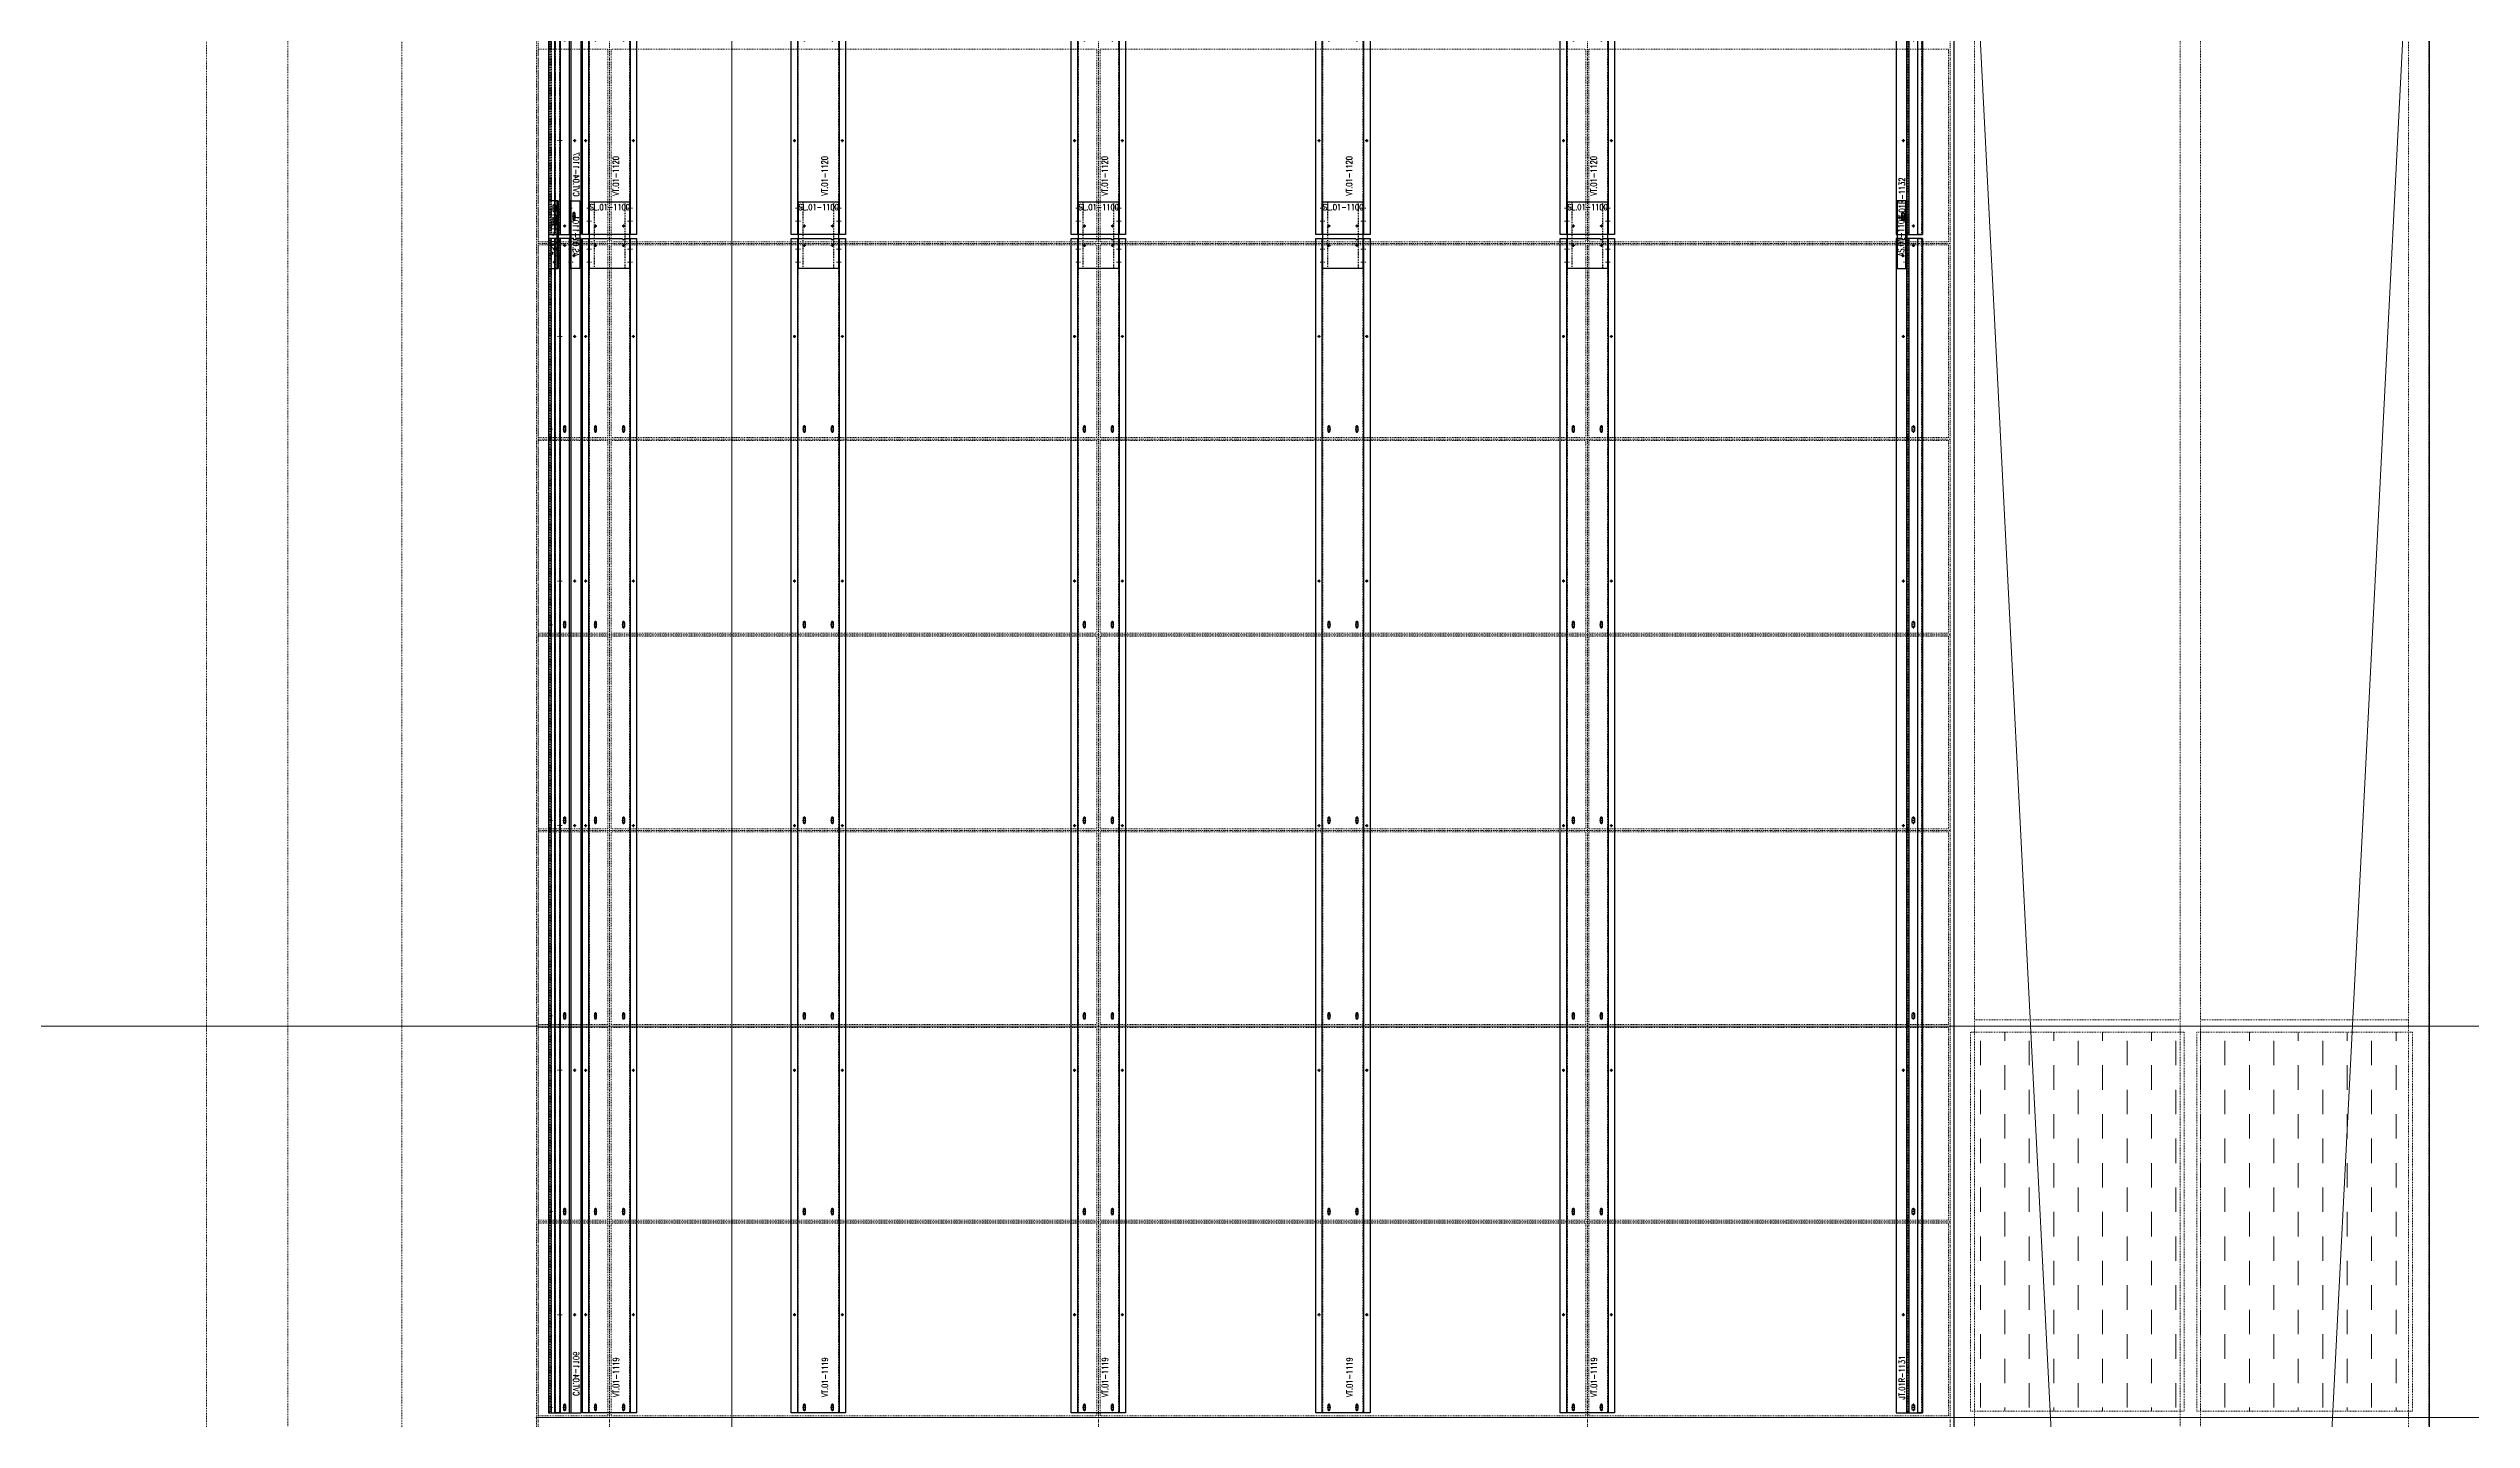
# Model space of a CAD drawing. Header units: inches. Extents: x 11737 to 18084, y -4365 to 1695.
# Drawn here: x 12485.9 to 12783.2, y 642.9 to 811.1 of the extents above; entities that cross this region are included whole.
import ezdxf

# ---------------------------------------------------------------- set-up
doc = ezdxf.new("R2010")
doc.units = ezdxf.units.IN
doc.header["$MEASUREMENT"] = 0
for name, pattern in [('INC-200$0$NBK_CenterX2', [1.083333, 0.666667, -0.125, 0.166667, -0.125]), ('INC-200$0$NBK_Hidden', [0.125, 0.083333, -0.041667]), ('NBK_Center', [0.541667, 0.333333, -0.0625, 0.083333, -0.0625]), ('NBK_Center2', [0.270833, 0.166667, -0.03125, 0.041667, -0.03125]), ('NBK_CenterX2', [1.083333, 0.666667, -0.125, 0.166667, -0.125]), ('NBK_Hidden', [0.125, 0.083333, -0.041667]), ('NBK_Hidden2', [0.0625, 0.041667, -0.020833])]:
    doc.linetypes.add(name, pattern=pattern)
doc.layers.get('Defpoints').update_dxf_attribs({"color": 250, "lineweight": 0})
for name, color, linetype, lineweight in [('!Arch2', 8, 'Continuous', 9), ('!Bracket', 11, 'Continuous', 25), ('!Clip - bent', 20, 'Continuous', 25), ('!Dimension', 50, 'Continuous', 5), ('!Extrusion', 140, 'Continuous', 25), ('!Gridline', 112, 'NBK_CenterX2', 5), ('!Linetype_Center', 220, 'NBK_Center', 9), ('!Linetype_Center2', 222, 'NBK_Center2', 9), ('!Linetype_Hidden', 210, 'NBK_Hidden', 9), ('!Misc2', 252, 'NBK_Hidden2', 5), ('A-GLAZ', 151, 'Continuous', 13), ('INC-200$0$!Gridline @ 1', 112, 'INC-200$0$NBK_CenterX2', 5), ('INC-200$0$!Linetype_Hidden', 210, 'INC-200$0$NBK_Hidden', 9)]:
    doc.layers.add(name, color=color, linetype=linetype, lineweight=lineweight)
doc.styles.add('Romans', font='romans.shx', dxfattribs={"width": 0.8})
pattern_1 = [(90, (-699.0618, 218.4), (-3, 3), [3, -3])]

# ---------------------------------------------------------------- blocks, each defined once
blk = doc.blocks.new('WEST ELEVATION GRID')
for p, q in [((-1332.01, -106.7), (-1332.01, 1818.09)), ((-1655, 1202.4), (842.95, 1202.4))]:
    blk.add_line(p, q)
blk = doc.blocks.new('A201')
h = blk.add_hatch()
h.set_pattern_fill('FP_10', color=256, style=0, pattern_type=2)
h.set_pattern_definition(pattern_1)
h.paths.add_polyline_path([(-1153.8, 1131.15), (-1153.8, 1177.65), (-1180.48, 1177.65), (-1180.48, 1131.15), (-1162.43, 1131.15)])
h = blk.add_hatch()
h.set_pattern_fill('FP_10', color=256, style=0, pattern_type=2)
h.set_pattern_definition(pattern_1)
h.paths.add_polyline_path([(-1125.28, 1131.15), (-1125.28, 1177.65), (-1152.23, 1177.65), (-1152.23, 1131.15)], flags=0)
for p, q in [((-1355.98, 1418.92), (-1355.98, 337.92)), ((-1386.49, 330.9), (-1386.49, 1362.9)), ((-1372.49, 1362.9), (-1372.49, 330.9)), ((-1182.03, 1362.9), (-1182.03, 219.9)), ((-1126.24, 1362.9), (-1126.24, 987.65)), ((-1123.74, 219.9), (-1123.74, 1362.9)), ((-1396.49, 1361.53), (-1396.49, 410.4)), ((-1179.53, 219.9), (-1179.53, 1360.4)), ((-1154.26, 1360.4), (-1154.26, 222.4)), ((-1151.76, 1360.4), (-1151.76, 222.4)), ((-1153.8, 1177.65), (-1180, 1177.65)), ((-1180, 1177.65), (-1180, 1131.15)), ((-1179.53, 1179.15), (-1154.26, 1179.15)), ((-1179.53, 1178.4), (-1154.26, 1178.4)), ((-1153.8, 1131.15), (-1153.8, 1177.65)), ((-1125.77, 1177.65), (-1152.23, 1177.65)), ((-1152.23, 1177.65), (-1152.23, 1131.15)), ((-1151.76, 1179.15), (-1126.24, 1179.15)), ((-1151.76, 1178.4), (-1126.24, 1178.4)), ((-1125.77, 1131.15), (-1125.77, 1177.65)), ((-1180, 1131.15), (-1153.8, 1131.15)), ((-1152.23, 1131.15), (-1125.77, 1131.15)), ((-1126.24, 1130.4), (-1123.74, 1130.4))]:
    blk.add_line(p, q)
blk = doc.blocks.new('EWA-TM TERRACOTTA WEST')
at = {"layer": '!Linetype_Center2'}
for p, q in [((-23.75, 362.4), (-23.75, 1442.21)), ((-15, 362.4), (-15, 1442.4)), ((45, 362.4), (45, 1442.4)), ((105, 362.4), (105, 1442.4)), ((149.5, 362.4), (149.5, 1386.9)), ((-23.75, 1298.4), (149.5, 1298.4)), ((-23.75, 1274.4), (149.5, 1274.4)), ((-23.75, 1250.4), (149.5, 1250.4)), ((-23.75, 1226.4), (149.5, 1226.4)), ((-23.75, 1202.4), (149.5, 1202.4)), ((-23.75, 1178.4), (149.5, 1178.4))]:
    blk.add_line(p, q, dxfattribs=at)
at = {"layer": '!Linetype_Center2', "color": 3, "linetype": 'Continuous'}
blk.add_line((-24.06, 1154.4), (1355.45, 1154.4), dxfattribs=at)
at = {"layer": 'INC-200$0$!Linetype_Hidden'}
for points in [[(-23.75, 1322.21), (-15.19, 1322.21), (-15.19, 1298.59), (-23.75, 1298.59)], [(44.81, 1322.21), (-14.81, 1322.21), (-14.81, 1298.59), (44.81, 1298.59)], [(45.19, 1322.21), (104.81, 1322.21), (104.81, 1298.59), (45.19, 1298.59)], [(149.31, 1322.21), (105.19, 1322.21), (105.19, 1298.59), (149.31, 1298.59)], [(-23.75, 1274.59), (-15.19, 1274.59), (-15.19, 1298.21), (-23.75, 1298.21)], [(44.81, 1274.59), (-14.81, 1274.59), (-14.81, 1298.21), (44.81, 1298.21)], [(45.19, 1274.59), (104.81, 1274.59), (104.81, 1298.21), (45.19, 1298.21)], [(149.31, 1274.59), (105.19, 1274.59), (105.19, 1298.21), (149.31, 1298.21)], [(-23.75, 1274.21), (-15.19, 1274.21), (-15.19, 1250.59), (-23.75, 1250.59)], [(44.81, 1274.21), (-14.81, 1274.21), (-14.81, 1250.59), (44.81, 1250.59)], [(45.19, 1274.21), (104.81, 1274.21), (104.81, 1250.59), (45.19, 1250.59)], [(149.31, 1274.21), (105.19, 1274.21), (105.19, 1250.59), (149.31, 1250.59)], [(-23.75, 1226.59), (-15.19, 1226.59), (-15.19, 1250.21), (-23.75, 1250.21)], [(44.81, 1226.59), (-14.81, 1226.59), (-14.81, 1250.21), (44.81, 1250.21)], [(45.19, 1226.59), (104.81, 1226.59), (104.81, 1250.21), (45.19, 1250.21)], [(149.31, 1226.59), (105.19, 1226.59), (105.19, 1250.21), (149.31, 1250.21)], [(-23.75, 1226.21), (-15.19, 1226.21), (-15.19, 1202.59), (-23.75, 1202.59)], [(44.81, 1226.21), (-14.81, 1226.21), (-14.81, 1202.59), (44.81, 1202.59)], [(45.19, 1226.21), (104.81, 1226.21), (104.81, 1202.59), (45.19, 1202.59)], [(149.31, 1226.21), (105.19, 1226.21), (105.19, 1202.59), (149.31, 1202.59)], [(-23.75, 1178.59), (-15.19, 1178.59), (-15.19, 1202.21), (-23.75, 1202.21)], [(44.81, 1178.59), (-14.81, 1178.59), (-14.81, 1202.21), (44.81, 1202.21)], [(45.19, 1178.59), (104.81, 1178.59), (104.81, 1202.21), (45.19, 1202.21)], [(149.31, 1178.59), (105.19, 1178.59), (105.19, 1202.21), (149.31, 1202.21)], [(-23.75, 1178.21), (-15.19, 1178.21), (-15.19, 1154.59), (-23.75, 1154.59)], [(44.81, 1178.21), (-14.81, 1178.21), (-14.81, 1154.59), (44.81, 1154.59)], [(45.19, 1178.21), (104.81, 1178.21), (104.81, 1154.59), (45.19, 1154.59)], [(149.31, 1178.21), (105.19, 1178.21), (105.19, 1154.59), (149.31, 1154.59)]]:
    blk.add_lwpolyline(points, close=True, dxfattribs=at)
blk = doc.blocks.new('A$C5F5C4D7D')
at = {"layer": 'A-GLAZ'}
for p, q in [((149.99, 243.9), (208.28, 1386.9)), ((149.99, 1386.9), (208.28, 243.9))]:
    blk.add_line(p, q, dxfattribs=at)
at = {"layer": 'Defpoints', "color": 1, "lineweight": 30}
blk.add_lwpolyline([(149.99, 243.9), (149.99, 1386.9), (208.28, 1386.9), (208.28, 243.9)], close=True, dxfattribs=at)
blk = doc.blocks.new('GRID_ELEV WEST_W')
at = {"layer": '!Gridline'}
for p, q in [((0.03, -1231.31), (0.03, 403.85)), ((-594.98, -326.34), (1164.09, -326.34))]:
    blk.add_line(p, q, dxfattribs=at)
blk = doc.blocks.new('TAP HOLE_5mm')
at = {"layer": '!Linetype_Center2'}
for points in [[(-0.18, 0), (0.18, 0)], [(0, 0.18), (0, -0.18)]]:
    blk.add_lwpolyline(points, dxfattribs=at)
blk.add_circle((0, 0), 0.101)
blk = doc.blocks.new('WEEP HOLE')
at = {"layer": '!Linetype_Center'}
for p, q in [((-0.22, 0.37), (0.22, 0.37)), ((0, 0.83), (0, -0.08))]:
    blk.add_line(p, q, dxfattribs=at)
at = {"color": 0}
blk.add_lwpolyline([(-0.14, 0.61), (-0.14, 0.14, 0.414214), (0, 0, 0.414214), (0.14, 0.14), (0.14, 0.61, 0.414214), (0, 0.75, 0.414214)], format="xyb", close=True, dxfattribs=at)
blk = doc.blocks.new('CLEAR SECTION HOLE')
at = {"layer": '!Linetype_Center2'}
blk.add_line((-0.33, 0), (0.26, 0), dxfattribs=at)
at = {"layer": '!Misc2'}
blk.add_lwpolyline([(-0.08, 0.1), (0, 0.1), (0, -0.1), (-0.08, -0.1)], close=True, dxfattribs=at)
blk = doc.blocks.new('VT.01-1119-')
at = {"layer": '!Extrusion'}
blk.add_lwpolyline([(-2.45, 148.55), (2.45, 148.55), (2.45, 140.35), (-2.45, 140.35)], close=True, dxfattribs=at)
at = {"layer": '!Extrusion', "linetype": 'NBK_Hidden2'}
blk.add_lwpolyline([(-1.86, 148.55), (1.86, 148.55), (1.86, 140.35), (-1.86, 140.35)], close=True, dxfattribs=at)
at = {"layer": '!Extrusion'}
blk.add_lwpolyline([(3.33, 0), (-3.33, 0), (-3.33, 144.02), (1.58, 144.02, 1), (1.86, 144.02), (3.33, 144.02)], format="xyb", close=True, dxfattribs=at)
blk.add_lwpolyline([(1.86, 144.02), (2.54, 144.02), (2.54, 0), (-2.54, 0), (-2.54, 144.02), (1.58, 144.02)], dxfattribs=at)
at = {"layer": '!Extrusion', "linetype": 'NBK_Hidden'}
blk.add_lwpolyline([(1.86, 144.02), (2.46, 144.02), (2.46, 0), (-2.46, 0), (-2.46, 144.02), (1.58, 144.02)], dxfattribs=at)
at = {"layer": '!Dimension', "rotation": 360}
for p in [(-2.46, 142.73), (2.54, 142.73), (-2.46, 141.15), (2.54, 141.15)]:
    blk.add_blockref('CLEAR SECTION HOLE', p, dxfattribs=at)
at = {"layer": '!Extrusion', "rotation": 360}
for name, p in [('TAP HOLE_5mm', (-1.72, 143.19)), ('TAP HOLE_5mm', (1.72, 143.19)), ('TAP HOLE_5mm', (-2.93, 132.02)), ('TAP HOLE_5mm', (2.93, 132.02)), ('WEEP HOLE', (-1.72, 120.3)), ('WEEP HOLE', (1.72, 120.3)), ('TAP HOLE_5mm', (-2.93, 102.02)), ('TAP HOLE_5mm', (2.93, 102.02)), ('WEEP HOLE', (-1.72, 96.3)), ('WEEP HOLE', (1.72, 96.3)), ('TAP HOLE_5mm', (-2.93, 72.02)), ('WEEP HOLE', (-1.72, 72.3)), ('WEEP HOLE', (1.72, 72.3)), ('TAP HOLE_5mm', (2.93, 72.02)), ('WEEP HOLE', (-1.72, 48.3)), ('WEEP HOLE', (1.72, 48.3)), ('TAP HOLE_5mm', (-2.93, 42.02)), ('TAP HOLE_5mm', (2.93, 42.02)), ('WEEP HOLE', (-1.72, 24.3)), ('WEEP HOLE', (1.72, 24.3)), ('TAP HOLE_5mm', (-2.93, 12.02)), ('TAP HOLE_5mm', (2.93, 12.02)), ('WEEP HOLE', (-1.72, 0.29)), ('WEEP HOLE', (1.72, 0.29))]:
    blk.add_blockref(name, p, dxfattribs=at)
at = {"layer": 'Defpoints', "color": 30, "insert": (0.03, 147.88), "char_height": 0.75, "width": 1.65, "attachment_point": 5, "style": 'Romans'}
blk.add_mtext('SL.01-1100', dxfattribs=at)
at = {"layer": 'Defpoints', "color": 1, "insert": (0.8, 4.36), "char_height": 0.75, "width": 1.65, "attachment_point": 5, "rotation": 90, "style": 'Romans'}
blk.add_mtext('VT.01-1119', dxfattribs=at)
blk = doc.blocks.new('JT.01R-1132-')
at = {"layer": '!Extrusion'}
blk.add_lwpolyline([(-3.25, 0), (0, 0), (0, 107.52), (-2.22, 107.52, -1), (-2.5, 107.52), (-3.25, 107.52)], format="xyb", close=True, dxfattribs=at)
for points in [[(-1.69, 107.52), (-1.69, 0), (-1.95, 0), (-1.95, 107.52)], [(0, 107.52), (0, 0), (-0.57, 0), (-0.57, 107.52)]]:
    blk.add_lwpolyline(points, close=True, dxfattribs=at)
at = {"layer": '!Extrusion', "linetype": 'NBK_Hidden'}
for points in [[(-1.87, 107.52), (-1.87, 0), (-1.95, 0), (-1.95, 107.52)], [(0, 107.52), (0, 0), (-0.08, 0), (-0.08, 107.52)]]:
    blk.add_lwpolyline(points, close=True, dxfattribs=at)
at = {"layer": '!Extrusion', "xscale": -1}
for name, p in [('TAP HOLE_5mm', (-2.36, 101.52)), ('WEEP HOLE', (-1.13, 95.78)), ('TAP HOLE_5mm', (-2.36, 71.52)), ('WEEP HOLE', (-1.13, 72.3)), ('WEEP HOLE', (-1.13, 47.78)), ('TAP HOLE_5mm', (-2.36, 41.52)), ('WEEP HOLE', (-1.13, 23.78)), ('TAP HOLE_5mm', (-2.36, 11.52)), ('TAP HOLE_5mm', (-1.13, 1.06))]:
    blk.add_blockref(name, p, dxfattribs=at)
at = {"layer": 'Defpoints', "color": 5, "insert": (-2.54, 4.31), "char_height": 0.75, "width": 1.65, "attachment_point": 5, "rotation": 90, "style": 'Romans'}
blk.add_mtext('JT.01R-1132', dxfattribs=at)
blk = doc.blocks.new('SLOTTED SECTION HOLE')
at = {"layer": '!Linetype_Center2'}
blk.add_line((-0.33, 0), (0.26, 0), dxfattribs=at)
at = {"layer": '!Misc2'}
blk.add_lwpolyline([(-0.08, 0.47), (0, 0.47), (0, -0.47), (-0.08, -0.47)], close=True, dxfattribs=at)
blk = doc.blocks.new('VT.01-1120-')
at = {"layer": '!Extrusion'}
blk.add_lwpolyline([(3.33, 0), (-3.33, 0), (-3.33, 143.54), (1.58, 143.54, 1), (1.86, 143.54), (3.33, 143.54)], format="xyb", close=True, dxfattribs=at)
blk.add_lwpolyline([(1.86, 143.54), (2.54, 143.54), (2.54, 0), (-2.54, 0), (-2.54, 143.54), (1.58, 143.54)], dxfattribs=at)
at = {"layer": '!Extrusion', "linetype": 'NBK_Hidden'}
blk.add_lwpolyline([(1.86, 143.54), (2.46, 143.54), (2.46, 0), (-2.46, 0), (-2.46, 143.54), (1.58, 143.54)], dxfattribs=at)
at = {"layer": '!Dimension', "rotation": 360}
for p in [(-2.46, 3.24), (2.54, 3.24), (-2.46, 1.66), (2.54, 1.66)]:
    blk.add_blockref('SLOTTED SECTION HOLE', p, dxfattribs=at)
at = {"layer": '!Extrusion', "rotation": 360}
for name, p in [('TAP HOLE_5mm', (-1.72, 142.66)), ('TAP HOLE_5mm', (1.72, 142.66)), ('TAP HOLE_5mm', (-2.93, 131.52)), ('TAP HOLE_5mm', (2.93, 131.52)), ('WEEP HOLE', (-1.72, 119.78)), ('WEEP HOLE', (1.72, 119.78)), ('TAP HOLE_5mm', (-2.93, 101.52)), ('TAP HOLE_5mm', (2.93, 101.52)), ('WEEP HOLE', (-1.72, 95.78)), ('WEEP HOLE', (1.72, 95.78)), ('TAP HOLE_5mm', (-2.93, 71.52)), ('WEEP HOLE', (-1.72, 71.78)), ('WEEP HOLE', (1.72, 71.78)), ('TAP HOLE_5mm', (2.93, 71.52)), ('WEEP HOLE', (-1.72, 47.78)), ('WEEP HOLE', (1.72, 47.78)), ('TAP HOLE_5mm', (-2.93, 41.52)), ('TAP HOLE_5mm', (2.93, 41.52)), ('WEEP HOLE', (-1.72, 23.78)), ('WEEP HOLE', (1.72, 23.78)), ('TAP HOLE_5mm', (-2.93, 11.52)), ('TAP HOLE_5mm', (2.93, 11.52)), ('TAP HOLE_5mm', (-1.72, 1.06)), ('TAP HOLE_5mm', (1.72, 1.06))]:
    blk.add_blockref(name, p, dxfattribs=at)
at = {"layer": 'Defpoints', "color": 1, "insert": (0.77, 7.19), "char_height": 0.75, "width": 1.65, "attachment_point": 5, "rotation": 90, "style": 'Romans'}
blk.add_mtext('VT.01-1120', dxfattribs=at)
blk = doc.blocks.new('19mm WEEP HOLE')
at = {"layer": '!Linetype_Center'}
blk.add_line((-0.37, 0.2), (-0.37, -0.12), dxfattribs=at)
at = {"linetype": 'NBK_Hidden'}
blk.add_lwpolyline([(-0.75, 0.08), (0, 0.08), (0, 0), (-0.75, 0)], close=True, dxfattribs=at)
blk = doc.blocks.new('HOLE SECTION')
at = {"layer": '!Linetype_Center2'}
blk.add_line((-0.33, 0), (0.26, 0), dxfattribs=at)
at = {"layer": '!Misc2'}
blk.add_lwpolyline([(-0.09, 0.1), (0, 0.1), (0, -0.1), (-0.09, -0.1)], close=True, dxfattribs=at)
blk = doc.blocks.new('CVT.04-1107-')
at = {"layer": '!Extrusion'}
blk.add_lwpolyline([(0, 0), (-3.97, 0), (-3.97, 143.54), (-3.34, 143.54, 1), (-3.06, 143.54), (0, 143.54)], format="xyb", close=True, dxfattribs=at)
for points in [[(-2.78, 143.54), (-2.53, 143.54), (-2.53, 0), (-2.78, 0)], [(-1.41, 0), (-0.76, 0), (-0.76, 143.54), (-1.41, 143.54)]]:
    blk.add_lwpolyline(points, close=True, dxfattribs=at)
at = {"layer": '!Extrusion', "linetype": 'NBK_Hidden'}
for points in [[(-1.33, 0), (-1.42, 0), (-1.42, 143.54), (-1.33, 143.54)], [(-0.76, 0), (-0.86, 0), (-0.86, 143.54), (-0.76, 143.54)], [(-0.35, 143.54), (-0.28, 143.54), (-0.28, 0), (-0.35, 0)], [(-0.14, 0), (-0.04, 0), (-0.04, 143.54), (-0.14, 143.54)]]:
    blk.add_lwpolyline(points, close=True, dxfattribs=at)
at = {"layer": '!Dimension', "rotation": 360}
for name, p in [('CLEAR SECTION HOLE', (-0.28, 142.66)), ('HOLE SECTION', (-1.33, 131.52)), ('HOLE SECTION', (-1.33, 101.52)), ('HOLE SECTION', (-1.33, 71.52)), ('HOLE SECTION', (-1.33, 41.52)), ('HOLE SECTION', (-1.33, 11.52)), ('CLEAR SECTION HOLE', (-0.28, 1.06))]:
    blk.add_blockref(name, p, dxfattribs=at)
at = {"layer": '!Extrusion', "xscale": -1}
for name, p in [('TAP HOLE_5mm', (-1.97, 142.66)), ('WEEP HOLE', (-1.97, 119.78)), ('WEEP HOLE', (-1.97, 95.78)), ('WEEP HOLE', (-1.97, 71.78)), ('WEEP HOLE', (-1.97, 47.78)), ('WEEP HOLE', (-1.97, 23.78)), ('TAP HOLE_5mm', (-1.97, 1.06))]:
    blk.add_blockref(name, p, dxfattribs=at)
at = {"layer": '!Extrusion'}
for name, p, rotation in [('TAP HOLE_5mm', (-3.2, 131.52), 360), ('19mm WEEP HOLE', (-0.35, 119.78), 270), ('TAP HOLE_5mm', (-3.2, 101.52), 360), ('19mm WEEP HOLE', (-0.35, 95.78), 270), ('TAP HOLE_5mm', (-3.2, 71.52), 360), ('19mm WEEP HOLE', (-0.35, 71.78), 270), ('19mm WEEP HOLE', (-0.35, 47.78), 270), ('TAP HOLE_5mm', (-3.2, 41.52), 360), ('19mm WEEP HOLE', (-0.35, 23.78), 270), ('TAP HOLE_5mm', (-3.2, 11.52), 360)]:
    blk.add_blockref(name, p, dxfattribs=dict(at, rotation=rotation))
at = {"layer": 'Defpoints', "color": 3, "insert": (-3.38, 7.38), "char_height": 0.75, "width": 1.65, "attachment_point": 5, "rotation": 90, "style": 'Romans'}
blk.add_mtext('CVT.04-1107', dxfattribs=at)
blk = doc.blocks.new('SECTION CLEAR HOLE 1')
at = {"layer": '!Linetype_Center2'}
blk.add_line((-0.33, 0, 0), (0.26, 0, 0), dxfattribs=at)
at = {"layer": '!Misc2'}
blk.add_lwpolyline([(-0.12, 0.1), (0, 0.1), (0, -0.1), (-0.12, -0.1)], close=True, dxfattribs=at)
blk = doc.blocks.new('SLOTTED SECTION1')
at = {"layer": '!Linetype_Center2'}
blk.add_lwpolyline([(-0.24, 0), (0.12, 0)], dxfattribs=at)
at = {"layer": '!Misc2'}
blk.add_lwpolyline([(-0.12, 0.47), (0, 0.47), (0, -0.47), (-0.12, -0.47)], close=True, dxfattribs=at)
blk = doc.blocks.new('SLOTTED HOLE 1')
at = {"layer": '!Linetype_Center'}
for p, q in [((0, 0.55), (0, -0.55)), ((-0.22, 0), (0.22, 0))]:
    blk.add_line(p, q, dxfattribs=at)
at = {"color": 0}
blk.add_lwpolyline([(-0.14, 0.33), (-0.14, -0.33, 0.414214), (0, -0.47, 0.414214), (0.14, -0.33), (0.14, 0.33, 0.414214), (0, 0.47, 0.414214)], format="xyb", close=True, dxfattribs=at)
blk = doc.blocks.new('SL.01-1101')
at = {"layer": '!Bracket'}
for points in [[(4.65, -1.3), (4.65, -0.12), (-3.67, -0.12), (-3.67, -1.3)], [(-3.67, -1.3), (-3.67, -1.18), (4.65, -1.18), (4.65, -1.3)]]:
    blk.add_lwpolyline(points, close=True, dxfattribs=at)
at = {"layer": '!Dimension', "xscale": -1, "rotation": 270}
for name, p in [('SECTION CLEAR HOLE 1', (-2.88, -1.18)), ('SECTION CLEAR HOLE 1', (-1.3, -1.18)), ('SLOTTED SECTION1', (2.15, -1.18)), ('SLOTTED SECTION1', (3.73, -1.18))]:
    blk.add_blockref(name, p, dxfattribs=at)
at = {"layer": '!Extrusion', "xscale": -1, "rotation": 270}
blk.add_blockref('TAP HOLE_5mm', (-2.09, -0.83), dxfattribs=at)
at = {"layer": '!Extrusion', "linetype": 'NBK_Hidden', "xscale": -1, "rotation": 270}
blk.add_blockref('SLOTTED HOLE 1', (2.75, -0.83), dxfattribs=at)
at = {"layer": 'Defpoints', "color": 30, "insert": (0.32, -0.6), "char_height": 0.75, "width": 1.65, "attachment_point": 5, "style": 'Romans'}
blk.add_mtext('AS.01-1101', dxfattribs=at)
blk = doc.blocks.new('AS.01-1100-')
at = {"layer": '!Bracket'}
for points in [[(4.65, 1.33), (4.65, 0.15), (-3.67, 0.15), (-3.67, 1.33)], [(-3.67, 1.33), (-3.67, 1.21), (4.65, 1.21), (4.65, 1.33)]]:
    blk.add_lwpolyline(points, close=True, dxfattribs=at)
at = {"layer": '!Dimension', "rotation": 270}
for name, p in [('SECTION CLEAR HOLE 1', (-2.09, 1.21)), ('SLOTTED SECTION1', (2.75, 1.21))]:
    blk.add_blockref(name, p, dxfattribs=at)
at = {"layer": '!Extrusion', "rotation": 270}
for p in [(-2.88, 0.86, 0), (-1.3, 0.86, 0)]:
    blk.add_blockref('TAP HOLE_5mm', p, dxfattribs=at)
at = {"layer": '!Extrusion', "linetype": 'NBK_Hidden', "rotation": 270}
for p in [(2.15, 0.86), (3.73, 0.86)]:
    blk.add_blockref('SLOTTED HOLE 1', p, dxfattribs=at)
at = {"layer": 'Defpoints', "color": 30, "insert": (0.49, 0.74), "char_height": 0.75, "width": 1.65, "attachment_point": 5, "style": 'Romans'}
blk.add_mtext('AS.01-1100', dxfattribs=at)
blk = doc.blocks.new('CVT.04-1106-')
at = {"layer": '!Extrusion'}
blk.add_lwpolyline([(0, 0), (-3.97, 0), (-3.97, 144.02), (-3.34, 144.02, 1), (-3.06, 144.02), (0, 144.02)], format="xyb", close=True, dxfattribs=at)
for points in [[(-2.78, 144.02), (-2.53, 144.02), (-2.53, 0), (-2.78, 0)], [(-1.41, 0), (-0.76, 0), (-0.76, 144.02), (-1.41, 144.02)]]:
    blk.add_lwpolyline(points, close=True, dxfattribs=at)
at = {"layer": '!Extrusion', "linetype": 'NBK_Hidden'}
for points in [[(-1.33, 0), (-1.42, 0), (-1.42, 144.02), (-1.33, 144.02)], [(-0.76, 0), (-0.86, 0), (-0.86, 144.02), (-0.76, 144.02)], [(-0.35, 144.02), (-0.28, 144.02), (-0.28, 0), (-0.35, 0)], [(-0.14, 0), (-0.04, 0), (-0.04, 144.02), (-0.14, 144.02)]]:
    blk.add_lwpolyline(points, close=True, dxfattribs=at)
at = {"layer": '!Dimension', "rotation": 360}
for name, p in [('CLEAR SECTION HOLE', (-0.28, 143.19)), ('HOLE SECTION', (-1.33, 132.02)), ('HOLE SECTION', (-1.33, 102.02)), ('HOLE SECTION', (-1.33, 72.02)), ('HOLE SECTION', (-1.33, 42.02)), ('HOLE SECTION', (-1.33, 12.02))]:
    blk.add_blockref(name, p, dxfattribs=at)
at = {"layer": '!Extrusion', "xscale": -1}
for name, p in [('TAP HOLE_5mm', (-1.97, 143.19)), ('WEEP HOLE', (-1.97, 120.3)), ('WEEP HOLE', (-1.97, 96.3)), ('WEEP HOLE', (-1.97, 72.3)), ('WEEP HOLE', (-1.97, 48.3)), ('WEEP HOLE', (-1.97, 24.3)), ('WEEP HOLE', (-1.97, 0.29))]:
    blk.add_blockref(name, p, dxfattribs=at)
at = {"layer": '!Extrusion'}
for name, p, rotation in [('TAP HOLE_5mm', (-3.2, 132.02), 360), ('19mm WEEP HOLE', (-0.35, 120.3), 270), ('TAP HOLE_5mm', (-3.2, 102.02), 360), ('19mm WEEP HOLE', (-0.35, 96.3), 270), ('TAP HOLE_5mm', (-3.2, 72.02), 360), ('19mm WEEP HOLE', (-0.35, 72.3), 270), ('19mm WEEP HOLE', (-0.35, 48.3), 270), ('TAP HOLE_5mm', (-3.2, 42.02), 360), ('19mm WEEP HOLE', (-0.35, 24.3), 270), ('TAP HOLE_5mm', (-3.2, 12.02), 360), ('19mm WEEP HOLE', (-0.35, 0.29), 270)]:
    blk.add_blockref(name, p, dxfattribs=dict(at, rotation=rotation))
at = {"color": 144, "rotation": 90}
for name, p in [('SL.01-1101', (-3.93, 144.02)), ('AS.01-1100-', (0.15, 144.02))]:
    blk.add_blockref(name, p, dxfattribs=at)
at = {"layer": 'Defpoints', "color": 3, "insert": (-3.38, 4.78), "char_height": 0.75, "width": 1.65, "attachment_point": 5, "rotation": 90, "style": 'Romans'}
blk.add_mtext('CVT.04-1106', dxfattribs=at)
blk = doc.blocks.new('JT.01R-1131-')
at = {"layer": '!Extrusion'}
blk.add_lwpolyline([(-3.25, 0), (0, 0), (0, 144.02), (-2.22, 144.02, -1), (-2.5, 144.02), (-3.25, 144.02)], format="xyb", close=True, dxfattribs=at)
for points in [[(-1.69, 144.02), (-1.69, 0), (-1.95, 0), (-1.95, 144.02)], [(0, 144.02), (0, 0), (-0.57, 0), (-0.57, 144.02)]]:
    blk.add_lwpolyline(points, close=True, dxfattribs=at)
at = {"layer": '!Extrusion', "linetype": 'NBK_Hidden'}
for points in [[(-1.87, 144.02), (-1.87, 0), (-1.95, 0), (-1.95, 144.02)], [(0, 144.02), (0, 0), (-0.08, 0), (-0.08, 144.02)]]:
    blk.add_lwpolyline(points, close=True, dxfattribs=at)
at = {"layer": '!Extrusion', "xscale": -1}
for name, p in [('TAP HOLE_5mm', (-1.13, 143.19)), ('TAP HOLE_5mm', (-2.36, 132.02)), ('WEEP HOLE', (-1.13, 120.3)), ('TAP HOLE_5mm', (-2.36, 102.02)), ('WEEP HOLE', (-1.13, 96.3)), ('TAP HOLE_5mm', (-2.36, 72.02)), ('WEEP HOLE', (-1.13, 72.3)), ('WEEP HOLE', (-1.13, 48.3)), ('TAP HOLE_5mm', (-2.36, 42.02)), ('WEEP HOLE', (-1.13, 24.3)), ('TAP HOLE_5mm', (-2.36, 12.02)), ('WEEP HOLE', (-1.13, 0.29))]:
    blk.add_blockref(name, p, dxfattribs=at)
at = {"color": 144, "rotation": 90}
blk.add_blockref('SL.01-1101', (-3.25, 144.02), dxfattribs=at)
at = {"layer": 'Defpoints', "color": 5, "insert": (-2.54, 4.31), "char_height": 0.75, "width": 1.65, "attachment_point": 5, "rotation": 90, "style": 'Romans'}
blk.add_mtext('JT.01R-1131', dxfattribs=at)
blk = doc.blocks.new('WEST TRACKS')
at = {"layer": '!Clip - bent', "color": 3, "xscale": -1}
blk.add_blockref('CVT.04-1107-', (-22.47, 1275.48), dxfattribs=at)
at = {"layer": '!Clip - bent', "color": 3}
for p in [(-15, 1275.48), (10.63, 1275.48), (45, 1275.48), (75, 1275.48), (105, 1275.48)]:
    blk.add_blockref('VT.01-1120-', p, dxfattribs=at)
at = {"layer": '!Clip - bent', "xscale": -1}
blk.add_blockref('CVT.04-1106-', (-22.47, 1130.96), dxfattribs=at)
at = {"layer": '!Clip - bent', "color": 2}
blk.add_blockref('JT.01R-1131-', (146.14, 1130.96), dxfattribs=at)
at = {"layer": '!Dimension'}
for p in [(-15, 1130.96), (10.63, 1130.96), (45, 1130.96), (75, 1130.96), (105, 1130.96)]:
    blk.add_blockref('VT.01-1119-', p, dxfattribs=at)
at = {"color": 2}
blk.add_blockref('JT.01R-1132-', (146.14, 1275.48), dxfattribs=at)

msp = doc.modelspace()

# ---------------------------------------------------------------- block references
at = {"layer": '!Arch2', "color": 1}
msp.add_blockref('A$C5F5C4D7D', (12569.70873, -511.19035), dxfattribs=at)
at = {"layer": '!Dimension'}
msp.add_blockref('EWA-TM TERRACOTTA WEST', (12569.70873, -511.19035), dxfattribs=at)
at = {"layer": '!Linetype_Hidden'}
msp.add_blockref('A201', (13901.7236, -487.19035), dxfattribs=at)
at = {"color": 3}
msp.add_blockref('WEST TRACKS', (12569.70873, -487.19035), dxfattribs=at)
at = {"layer": 'Defpoints'}
msp.add_blockref('WEST ELEVATION GRID', (13901.7236, -511.19035), dxfattribs=at)
at = {"layer": 'INC-200$0$!Gridline @ 1', "xscale": 1.344, "yscale": 1.344, "zscale": 1.344}
msp.add_blockref('GRID_ELEV WEST_W', (12569.66309, 1129.81085), dxfattribs=at)

doc.saveas('drawing.dxf')
